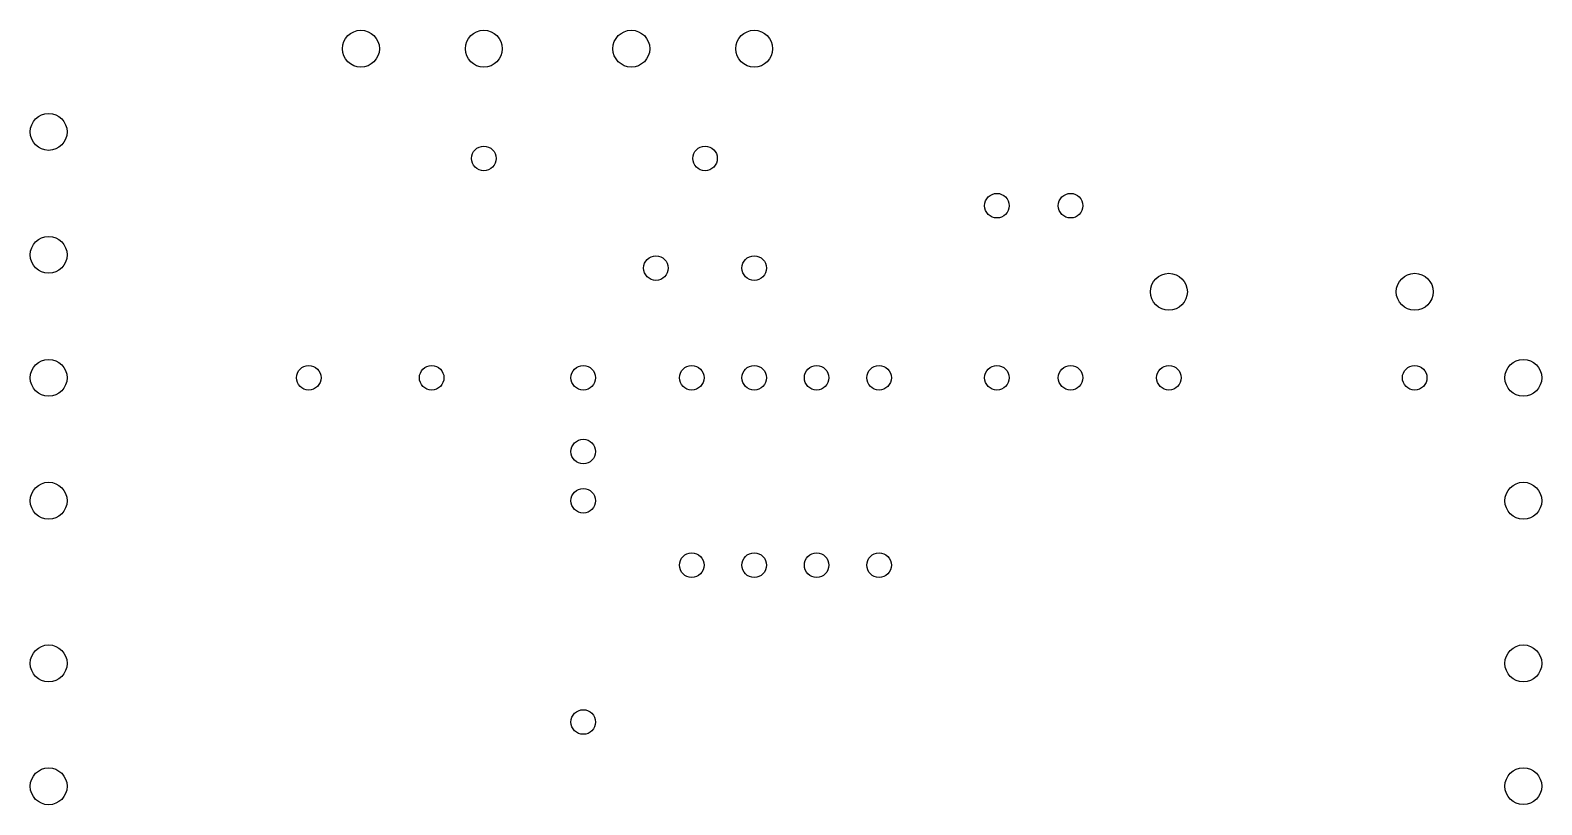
# Model space of a CAD drawing. Header units: millimetres. Extents: x 4.3 to 65.8, y 34.2 to 65.8.
import ezdxf

# ---------------------------------------------------------------- set-up
doc = ezdxf.new("R2010")
doc.units = ezdxf.units.MM
doc.header["$MEASUREMENT"] = 0
doc.layers.add('DRILLS', color=5, linetype='Continuous', true_color=0x0000ff)

msp = doc.modelspace()

# ---------------------------------------------------------------- linework, layer by layer
at = {"layer": 'DRILLS'}
for centre, radius in [((17.706, 65), 0.75), ((22.706, 65), 0.75), ((28.706, 65), 0.75), ((33.706, 65), 0.75), ((5, 61.615), 0.75), ((22.706, 60.538), 0.5), ((31.706, 60.538), 0.5), ((43.58, 58.615), 0.5), ((46.58, 58.615), 0.5), ((5, 56.615), 0.75), ((29.706, 56.077), 0.5), ((33.706, 56.077), 0.5), ((50.58, 55.115), 0.75), ((60.58, 55.115), 0.75), ((5, 51.615), 0.75), ((65, 51.615), 0.75), ((15.583, 51.615), 0.5), ((20.583, 51.615), 0.5), ((26.752, 51.615), 0.5), ((31.166, 51.615), 0.5), ((33.706, 51.615), 0.5), ((36.246, 51.615), 0.5), ((38.786, 51.615), 0.5), ((43.58, 51.615), 0.5), ((46.58, 51.615), 0.5), ((50.58, 51.615), 0.5), ((60.58, 51.615), 0.5), ((26.752, 48.615), 0.5), ((5, 46.615), 0.75), ((65, 46.615), 0.75), ((26.752, 46.615), 0.5), ((31.166, 43.995), 0.5), ((33.706, 43.995), 0.5), ((36.246, 43.995), 0.5), ((38.786, 43.995), 0.5), ((5, 40), 0.75), ((65, 40), 0.75), ((26.752, 37.615), 0.5), ((5, 35), 0.75), ((65, 35.005), 0.75)]:
    msp.add_circle(centre, radius, dxfattribs=at)

doc.saveas('drawing.dxf')
